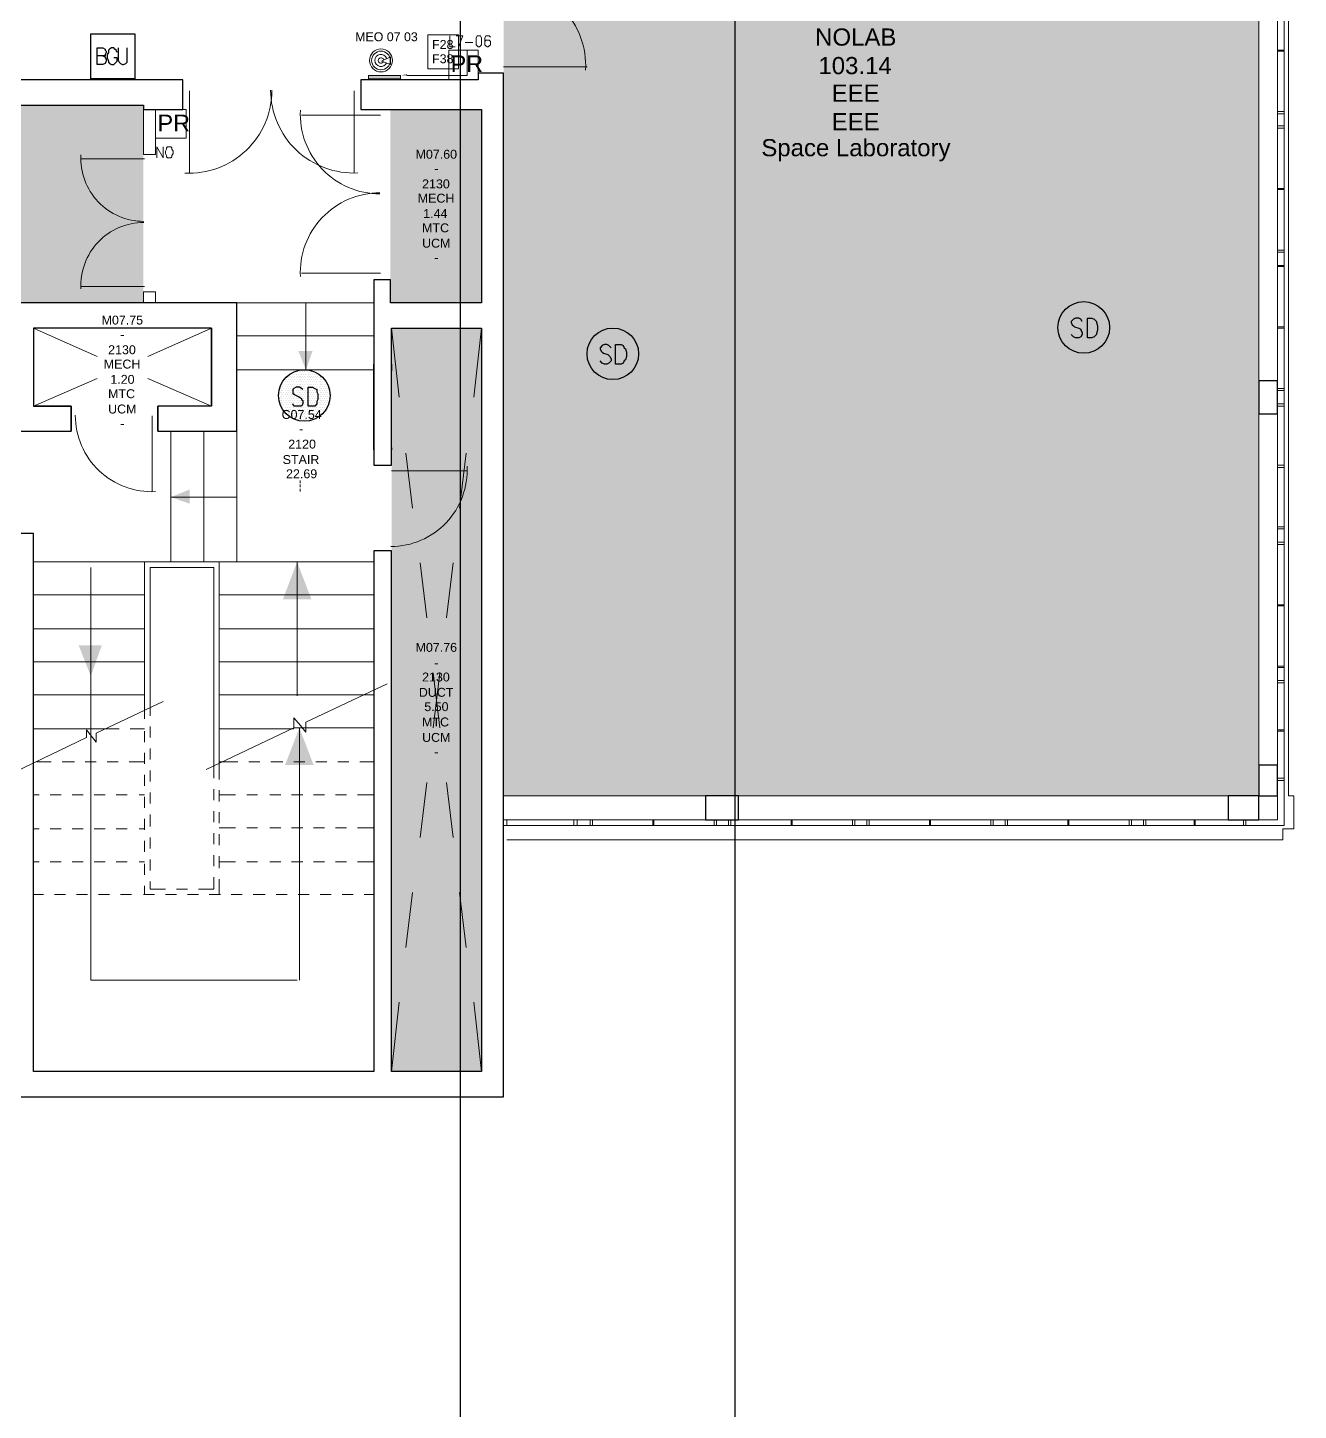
# Model space of a CAD drawing. Header units: millimetres. Extents: x -59 to 47, y 152 to 919.
# Drawn here: x 3.49 to 15.11, y 557.58 to 570.22 of the extents above; entities that cross this region are included whole.
import ezdxf

# ---------------------------------------------------------------- set-up
doc = ezdxf.new("R2010")
doc.units = ezdxf.units.MM
for name, color, linetype, true_color in [('PDF_014407$_ps_FIRE$DETECT', 80, 'Continuous', 0x3fff00), ('PDF_014407$_ps_FIRE_ALARM', 7, 'Continuous', 0x37dd00), ('PDF_014407$HL-TMP', 7, 'Continuous', 0x800000)]:
    doc.layers.add(name, color=color, linetype=linetype, true_color=true_color)
for name, color, linetype in [('PDF_014407$_ps_HATCH', 7, 'Continuous'), ('PDF_014407$_ps_TEXTBOLD', 2, 'Continuous'), ('PDF_014407$_ps_TEXTBOLD$FIRE', 2, 'Continuous'), ('PDF_014407$BL', 7, 'Continuous'), ('PDF_014407$DR', 7, 'Continuous'), ('PDF_014407$FI', 7, 'Continuous'), ('PDF_014407$FI-DSG', 7, 'Continuous'), ('PDF_014407$PL-STAIR', 7, 'Continuous'), ('PDF_014407$WA', 7, 'Continuous'), ('PDF_014407$WA-COL', 7, 'Continuous'), ('PDF_014407$WA-EXT', 7, 'Continuous'), ('PDF_014407$WN', 7, 'Continuous'), ('PDF_Text', 7, 'Continuous')]:
    doc.layers.add(name, color=color, linetype=linetype)
doc.styles.add('PDF ArialMT', font='arial.ttf')

msp = doc.modelspace()

# ---------------------------------------------------------------- linework, layer by layer
for p, q in [((7.447, 490.713), (7.447, 822.726)), ((9.959, 470.773), (9.959, 662.318))]:
    msp.add_line(p, q)
at = {"layer": 'PDF_014407$_ps_FIRE$DETECT', "lineweight": 25}
msp.add_lwpolyline([(4.468, 569.756), (4.066, 569.756), (4.066, 570.167), (4.468, 570.167)], close=True, dxfattribs=at)
for centre in [(13.146, 567.482), (8.84, 567.241), (6.019, 566.86)]:
    msp.add_circle(centre, 0.236, dxfattribs=at)
at = {"layer": 'PDF_014407$_ps_FIRE_ALARM', "lineweight": 0}
for points in [[(7.61, 569.746), (7.61, 570.017), (7.339, 570.017), (7.339, 569.746)], [(4.94, 569.214), (4.94, 569.475), (4.659, 569.475), (4.659, 569.214)]]:
    msp.add_lwpolyline(points, close=True, dxfattribs=at)
at = {"layer": 'PDF_014407$_ps_HATCH', "lineweight": 9}
for points in [[(5.893, 567.035), (5.893, 567.035)], [(5.913, 567.035), (5.913, 567.035)], [(5.923, 567.055), (5.923, 567.055)], [(5.933, 567.035), (5.933, 567.035)], [(5.943, 567.055), (5.943, 567.055)], [(5.953, 567.075), (5.953, 567.075)], [(5.953, 567.035), (5.953, 567.035)], [(5.964, 567.055), (5.964, 567.055)], [(5.974, 567.075), (5.974, 567.075)], [(5.974, 567.035), (5.974, 567.035)], [(5.984, 567.075), (5.984, 567.075)], [(5.984, 567.055), (5.984, 567.055)], [(5.984, 567.035), (5.984, 567.035)], [(5.994, 567.055), (5.994, 567.055)], [(6.004, 567.075), (6.004, 567.075)], [(6.004, 567.035), (6.004, 567.035)], [(6.014, 567.055), (6.014, 567.055)], [(6.024, 567.075), (6.024, 567.075)], [(6.024, 567.035), (6.024, 567.035)], [(6.034, 567.055), (6.034, 567.055)], [(6.044, 567.075), (6.044, 567.075)], [(6.044, 567.035), (6.044, 567.035)], [(6.054, 567.055), (6.054, 567.055)], [(6.064, 567.075), (6.064, 567.075)], [(6.064, 567.035), (6.064, 567.035)], [(6.074, 567.055), (6.074, 567.055)], [(6.084, 567.075), (6.084, 567.075)], [(6.084, 567.035), (6.084, 567.035)], [(6.094, 567.055), (6.094, 567.055)], [(6.104, 567.075), (6.104, 567.075)], [(6.104, 567.035), (6.104, 567.035)], [(6.114, 567.055), (6.114, 567.055)], [(6.124, 567.035), (6.124, 567.035)], [(6.134, 567.055), (6.134, 567.055)], [(6.144, 567.035), (6.144, 567.035)], [(6.164, 567.035), (6.164, 567.035)], [(5.803, 566.925), (5.803, 566.925)], [(5.813, 566.965), (5.813, 566.965)], [(5.813, 566.945), (5.813, 566.945)], [(5.813, 566.925), (5.813, 566.925)], [(5.823, 566.985), (5.823, 566.985)], [(5.823, 566.945), (5.823, 566.945)], [(5.833, 566.965), (5.833, 566.965)], [(5.833, 566.925), (5.833, 566.925)], [(5.843, 566.985), (5.843, 566.985)], [(5.843, 566.945), (5.843, 566.945)], [(5.853, 567.005), (5.853, 567.005)], [(5.853, 566.965), (5.853, 566.965)], [(5.853, 566.925), (5.853, 566.925)], [(5.863, 567.025), (5.863, 567.025)], [(5.863, 566.985), (5.863, 566.985)], [(5.863, 566.945), (5.863, 566.945)], [(5.873, 567.005), (5.873, 567.005)], [(5.873, 566.965), (5.873, 566.965)], [(5.873, 566.925), (5.873, 566.925)], [(5.883, 567.025), (5.883, 567.025)], [(5.883, 566.985), (5.883, 566.985)], [(5.883, 566.945), (5.883, 566.945)], [(5.893, 567.005), (5.893, 567.005)], [(5.893, 566.965), (5.893, 566.965)], [(5.893, 566.925), (5.893, 566.925)], [(5.903, 567.025), (5.903, 567.025)], [(5.903, 566.985), (5.903, 566.985)], [(5.903, 566.945), (5.903, 566.945)], [(5.913, 567.005), (5.913, 567.005)], [(5.913, 566.965), (5.913, 566.965)], [(5.913, 566.925), (5.913, 566.925)], [(5.923, 567.025), (5.923, 567.025)], [(5.923, 566.985), (5.923, 566.985)], [(5.923, 566.945), (5.923, 566.945)], [(5.933, 567.005), (5.933, 567.005)], [(5.933, 566.965), (5.933, 566.965)], [(5.933, 566.925), (5.933, 566.925)], [(5.943, 567.025), (5.943, 567.025)], [(5.943, 566.985), (5.943, 566.985)], [(5.943, 566.945), (5.943, 566.945)], [(5.953, 567.005), (5.953, 567.005)], [(5.953, 566.965), (5.953, 566.965)], [(5.953, 566.925), (5.953, 566.925)], [(5.964, 567.025), (5.964, 567.025)], [(5.964, 566.985), (5.964, 566.985)], [(5.964, 566.945), (5.964, 566.945)], [(5.974, 567.005), (5.974, 567.005)], [(5.974, 566.965), (5.974, 566.965)], [(5.974, 566.925), (5.974, 566.925)], [(5.984, 567.025), (5.984, 567.025)], [(5.984, 567.005), (5.984, 567.005)], [(5.984, 566.985), (5.984, 566.985)], [(5.984, 566.965), (5.984, 566.965)], [(5.984, 566.945), (5.984, 566.945)], [(5.984, 566.925), (5.984, 566.925)], [(5.994, 567.025), (5.994, 567.025)], [(5.994, 566.985), (5.994, 566.985)], [(5.994, 566.945), (5.994, 566.945)], [(6.004, 567.005), (6.004, 567.005)], [(6.004, 566.965), (6.004, 566.965)], [(6.004, 566.925), (6.004, 566.925)], [(6.014, 567.025), (6.014, 567.025)], [(6.014, 566.985), (6.014, 566.985)], [(6.014, 566.945), (6.014, 566.945)], [(6.024, 567.005), (6.024, 567.005)], [(6.024, 566.965), (6.024, 566.965)], [(6.024, 566.925), (6.024, 566.925)], [(6.034, 567.025), (6.034, 567.025)], [(6.034, 566.985), (6.034, 566.985)], [(6.034, 566.945), (6.034, 566.945)], [(6.044, 567.005), (6.044, 567.005)], [(6.044, 566.965), (6.044, 566.965)], [(6.044, 566.925), (6.044, 566.925)], [(6.054, 567.025), (6.054, 567.025)], [(6.054, 566.985), (6.054, 566.985)], [(6.054, 566.945), (6.054, 566.945)], [(6.064, 567.005), (6.064, 567.005)], [(6.064, 566.965), (6.064, 566.965)], [(6.064, 566.925), (6.064, 566.925)], [(6.074, 567.025), (6.074, 567.025)], [(6.074, 566.985), (6.074, 566.985)], [(6.074, 566.945), (6.074, 566.945)], [(6.084, 567.005), (6.084, 567.005)], [(6.084, 566.965), (6.084, 566.965)], [(6.084, 566.925), (6.084, 566.925)], [(6.094, 567.025), (6.094, 567.025)], [(6.094, 566.985), (6.094, 566.985)], [(6.094, 566.945), (6.094, 566.945)], [(6.104, 567.005), (6.104, 567.005)], [(6.104, 566.965), (6.104, 566.965)], [(6.104, 566.925), (6.104, 566.925)], [(6.114, 567.025), (6.114, 567.025)], [(6.114, 566.985), (6.114, 566.985)], [(6.114, 566.945), (6.114, 566.945)], [(6.124, 567.005), (6.124, 567.005)], [(6.124, 566.965), (6.124, 566.965)], [(6.124, 566.925), (6.124, 566.925)], [(6.134, 567.025), (6.134, 567.025)], [(6.134, 566.985), (6.134, 566.985)], [(6.134, 566.945), (6.134, 566.945)], [(6.144, 567.005), (6.144, 567.005)], [(6.144, 566.965), (6.144, 566.965)], [(6.144, 566.925), (6.144, 566.925)], [(6.154, 567.025), (6.154, 567.025)], [(6.154, 566.985), (6.154, 566.985)], [(6.154, 566.945), (6.154, 566.945)], [(6.164, 567.025), (6.164, 567.025)], [(6.164, 567.005), (6.164, 567.005)], [(6.164, 566.985), (6.164, 566.985)], [(6.164, 566.965), (6.164, 566.965)], [(6.164, 566.945), (6.164, 566.945)], [(6.164, 566.925), (6.164, 566.925)], [(6.174, 567.005), (6.174, 567.005)], [(6.174, 566.965), (6.174, 566.965)], [(6.174, 566.925), (6.174, 566.925)], [(6.184, 567.025), (6.184, 567.025)], [(6.184, 566.985), (6.184, 566.985)], [(6.184, 566.945), (6.184, 566.945)], [(6.194, 567.005), (6.194, 567.005)], [(6.194, 566.965), (6.194, 566.965)], [(6.194, 566.925), (6.194, 566.925)], [(6.204, 566.985), (6.204, 566.985)], [(6.204, 566.945), (6.204, 566.945)], [(6.214, 566.965), (6.214, 566.965)], [(6.214, 566.925), (6.214, 566.925)], [(6.225, 566.985), (6.225, 566.985)], [(6.225, 566.945), (6.225, 566.945)], [(6.235, 566.965), (6.235, 566.965)], [(6.235, 566.925), (6.235, 566.925)], [(6.245, 566.945), (6.245, 566.945)], [(6.255, 566.925), (6.255, 566.925)], [(5.793, 566.865), (5.793, 566.865)], [(5.793, 566.834), (5.793, 566.834)], [(5.803, 566.885), (5.803, 566.885)], [(5.803, 566.855), (5.803, 566.855)], [(5.803, 566.814), (5.803, 566.814)], [(5.813, 566.905), (5.813, 566.905)], [(5.813, 566.885), (5.813, 566.885)], [(5.813, 566.865), (5.813, 566.865)], [(5.813, 566.855), (5.813, 566.855)], [(5.813, 566.834), (5.813, 566.834)], [(5.813, 566.814), (5.813, 566.814)], [(5.813, 566.794), (5.813, 566.794)], [(5.823, 566.905), (5.823, 566.905)], [(5.823, 566.865), (5.823, 566.865)], [(5.823, 566.834), (5.823, 566.834)], [(5.823, 566.794), (5.823, 566.794)], [(5.833, 566.885), (5.833, 566.885)], [(5.833, 566.855), (5.833, 566.855)], [(5.833, 566.814), (5.833, 566.814)], [(5.843, 566.905), (5.843, 566.905)], [(5.843, 566.865), (5.843, 566.865)], [(5.843, 566.834), (5.843, 566.834)], [(5.843, 566.794), (5.843, 566.794)], [(5.853, 566.885), (5.853, 566.885)], [(5.853, 566.855), (5.853, 566.855)], [(5.853, 566.814), (5.853, 566.814)], [(5.863, 566.905), (5.863, 566.905)], [(5.863, 566.865), (5.863, 566.865)], [(5.863, 566.834), (5.863, 566.834)], [(5.863, 566.794), (5.863, 566.794)], [(5.873, 566.885), (5.873, 566.885)], [(5.873, 566.855), (5.873, 566.855)], [(5.873, 566.814), (5.873, 566.814)], [(5.883, 566.905), (5.883, 566.905)], [(5.883, 566.865), (5.883, 566.865)], [(5.883, 566.834), (5.883, 566.834)], [(5.883, 566.794), (5.883, 566.794)], [(5.893, 566.885), (5.893, 566.885)], [(5.893, 566.855), (5.893, 566.855)], [(5.893, 566.814), (5.893, 566.814)], [(5.903, 566.905), (5.903, 566.905)], [(5.903, 566.865), (5.903, 566.865)], [(5.903, 566.834), (5.903, 566.834)], [(5.903, 566.794), (5.903, 566.794)], [(5.913, 566.885), (5.913, 566.885)], [(5.913, 566.855), (5.913, 566.855)], [(5.913, 566.814), (5.913, 566.814)], [(5.923, 566.905), (5.923, 566.905)], [(5.923, 566.865), (5.923, 566.865)], [(5.923, 566.834), (5.923, 566.834)], [(5.923, 566.794), (5.923, 566.794)], [(5.933, 566.885), (5.933, 566.885)], [(5.933, 566.855), (5.933, 566.855)], [(5.933, 566.814), (5.933, 566.814)], [(5.943, 566.905), (5.943, 566.905)], [(5.943, 566.865), (5.943, 566.865)], [(5.943, 566.834), (5.943, 566.834)], [(5.943, 566.794), (5.943, 566.794)], [(5.953, 566.885), (5.953, 566.885)], [(5.953, 566.855), (5.953, 566.855)], [(5.953, 566.814), (5.953, 566.814)], [(5.964, 566.905), (5.964, 566.905)], [(5.964, 566.865), (5.964, 566.865)], [(5.964, 566.834), (5.964, 566.834)], [(5.964, 566.794), (5.964, 566.794)], [(5.974, 566.885), (5.974, 566.885)], [(5.974, 566.855), (5.974, 566.855)], [(5.974, 566.814), (5.974, 566.814)], [(5.984, 566.905), (5.984, 566.905)], [(5.984, 566.885), (5.984, 566.885)], [(5.984, 566.865), (5.984, 566.865)], [(5.984, 566.855), (5.984, 566.855)], [(5.984, 566.834), (5.984, 566.834)], [(5.984, 566.814), (5.984, 566.814)], [(5.984, 566.794), (5.984, 566.794)], [(5.994, 566.905), (5.994, 566.905)], [(5.994, 566.865), (5.994, 566.865)], [(5.994, 566.834), (5.994, 566.834)], [(5.994, 566.794), (5.994, 566.794)], [(6.004, 566.885), (6.004, 566.885)], [(6.004, 566.855), (6.004, 566.855)], [(6.004, 566.814), (6.004, 566.814)], [(6.014, 566.905), (6.014, 566.905)], [(6.014, 566.865), (6.014, 566.865)], [(6.014, 566.834), (6.014, 566.834)], [(6.014, 566.794), (6.014, 566.794)], [(6.024, 566.885), (6.024, 566.885)], [(6.024, 566.855), (6.024, 566.855)], [(6.024, 566.814), (6.024, 566.814)], [(6.034, 566.905), (6.034, 566.905)], [(6.034, 566.865), (6.034, 566.865)], [(6.034, 566.834), (6.034, 566.834)], [(6.034, 566.794), (6.034, 566.794)], [(6.044, 566.885), (6.044, 566.885)], [(6.044, 566.855), (6.044, 566.855)], [(6.044, 566.814), (6.044, 566.814)], [(6.054, 566.905), (6.054, 566.905)], [(6.054, 566.865), (6.054, 566.865)], [(6.054, 566.834), (6.054, 566.834)], [(6.054, 566.794), (6.054, 566.794)], [(6.064, 566.885), (6.064, 566.885)], [(6.064, 566.855), (6.064, 566.855)], [(6.064, 566.814), (6.064, 566.814)], [(6.074, 566.905), (6.074, 566.905)], [(6.074, 566.865), (6.074, 566.865)], [(6.074, 566.834), (6.074, 566.834)], [(6.074, 566.794), (6.074, 566.794)], [(6.084, 566.885), (6.084, 566.885)], [(6.084, 566.855), (6.084, 566.855)], [(6.084, 566.814), (6.084, 566.814)], [(6.094, 566.905), (6.094, 566.905)], [(6.094, 566.865), (6.094, 566.865)], [(6.094, 566.834), (6.094, 566.834)], [(6.094, 566.794), (6.094, 566.794)], [(6.104, 566.885), (6.104, 566.885)], [(6.104, 566.855), (6.104, 566.855)], [(6.104, 566.814), (6.104, 566.814)], [(6.114, 566.905), (6.114, 566.905)], [(6.114, 566.865), (6.114, 566.865)], [(6.114, 566.834), (6.114, 566.834)], [(6.114, 566.794), (6.114, 566.794)], [(6.124, 566.885), (6.124, 566.885)], [(6.124, 566.855), (6.124, 566.855)], [(6.124, 566.814), (6.124, 566.814)], [(6.134, 566.905), (6.134, 566.905)], [(6.134, 566.865), (6.134, 566.865)], [(6.134, 566.834), (6.134, 566.834)], [(6.134, 566.794), (6.134, 566.794)], [(6.144, 566.885), (6.144, 566.885)], [(6.144, 566.855), (6.144, 566.855)], [(6.144, 566.814), (6.144, 566.814)], [(6.154, 566.905), (6.154, 566.905)], [(6.154, 566.865), (6.154, 566.865)], [(6.154, 566.834), (6.154, 566.834)], [(6.154, 566.794), (6.154, 566.794)], [(6.164, 566.905), (6.164, 566.905)], [(6.164, 566.885), (6.164, 566.885)], [(6.164, 566.865), (6.164, 566.865)], [(6.164, 566.855), (6.164, 566.855)], [(6.164, 566.834), (6.164, 566.834)], [(6.164, 566.814), (6.164, 566.814)], [(6.164, 566.794), (6.164, 566.794)], [(6.174, 566.885), (6.174, 566.885)], [(6.174, 566.855), (6.174, 566.855)], [(6.174, 566.814), (6.174, 566.814)], [(6.184, 566.905), (6.184, 566.905)], [(6.184, 566.865), (6.184, 566.865)], [(6.184, 566.834), (6.184, 566.834)], [(6.184, 566.794), (6.184, 566.794)], [(6.194, 566.885), (6.194, 566.885)], [(6.194, 566.855), (6.194, 566.855)], [(6.194, 566.814), (6.194, 566.814)], [(6.204, 566.905), (6.204, 566.905)], [(6.204, 566.865), (6.204, 566.865)], [(6.204, 566.834), (6.204, 566.834)], [(6.204, 566.794), (6.204, 566.794)], [(6.214, 566.885), (6.214, 566.885)], [(6.214, 566.855), (6.214, 566.855)], [(6.214, 566.814), (6.214, 566.814)], [(6.225, 566.905), (6.225, 566.905)], [(6.225, 566.865), (6.225, 566.865)], [(6.225, 566.834), (6.225, 566.834)], [(6.225, 566.794), (6.225, 566.794)], [(6.235, 566.885), (6.235, 566.885)], [(6.235, 566.855), (6.235, 566.855)], [(6.235, 566.814), (6.235, 566.814)], [(6.245, 566.905), (6.245, 566.905)], [(6.245, 566.865), (6.245, 566.865)], [(6.245, 566.834), (6.245, 566.834)], [(6.245, 566.794), (6.245, 566.794)], [(6.255, 566.885), (6.255, 566.885)], [(6.255, 566.855), (6.255, 566.855)], [(6.255, 566.814), (6.255, 566.814)], [(6.265, 566.865), (6.265, 566.865)], [(6.265, 566.834), (6.265, 566.834)], [(5.803, 566.774), (5.803, 566.774)], [(5.813, 566.774), (5.813, 566.774)], [(5.813, 566.754), (5.813, 566.754)], [(5.813, 566.734), (5.813, 566.734)], [(5.823, 566.754), (5.823, 566.754)], [(5.823, 566.714), (5.823, 566.714)], [(5.833, 566.774), (5.833, 566.774)], [(5.833, 566.734), (5.833, 566.734)], [(5.843, 566.754), (5.843, 566.754)], [(5.843, 566.714), (5.843, 566.714)], [(5.853, 566.774), (5.853, 566.774)], [(5.853, 566.734), (5.853, 566.734)], [(5.853, 566.694), (5.853, 566.694)], [(5.863, 566.754), (5.863, 566.754)], [(5.863, 566.714), (5.863, 566.714)], [(5.863, 566.684), (5.863, 566.684)], [(5.873, 566.774), (5.873, 566.774)], [(5.873, 566.734), (5.873, 566.734)], [(5.873, 566.694), (5.873, 566.694)], [(5.883, 566.754), (5.883, 566.754)], [(5.883, 566.714), (5.883, 566.714)], [(5.883, 566.684), (5.883, 566.684)], [(5.893, 566.774), (5.893, 566.774)], [(5.893, 566.734), (5.893, 566.734)], [(5.893, 566.694), (5.893, 566.694)], [(5.893, 566.664), (5.893, 566.664)], [(5.903, 566.754), (5.903, 566.754)], [(5.903, 566.714), (5.903, 566.714)], [(5.903, 566.684), (5.903, 566.684)], [(5.913, 566.774), (5.913, 566.774)], [(5.913, 566.734), (5.913, 566.734)], [(5.913, 566.694), (5.913, 566.694)], [(5.913, 566.664), (5.913, 566.664)], [(5.923, 566.754), (5.923, 566.754)], [(5.923, 566.714), (5.923, 566.714)], [(5.923, 566.684), (5.923, 566.684)], [(5.933, 566.774), (5.933, 566.774)], [(5.933, 566.734), (5.933, 566.734)], [(5.933, 566.694), (5.933, 566.694)], [(5.933, 566.664), (5.933, 566.664)], [(5.943, 566.754), (5.943, 566.754)], [(5.943, 566.714), (5.943, 566.714)], [(5.943, 566.684), (5.943, 566.684)], [(5.953, 566.774), (5.953, 566.774)], [(5.953, 566.734), (5.953, 566.734)], [(5.953, 566.694), (5.953, 566.694)], [(5.953, 566.664), (5.953, 566.664)], [(5.964, 566.754), (5.964, 566.754)], [(5.964, 566.714), (5.964, 566.714)], [(5.964, 566.684), (5.964, 566.684)], [(5.974, 566.774), (5.974, 566.774)], [(5.974, 566.734), (5.974, 566.734)], [(5.974, 566.694), (5.974, 566.694)], [(5.974, 566.664), (5.974, 566.664)], [(5.984, 566.774), (5.984, 566.774)], [(5.984, 566.754), (5.984, 566.754)], [(5.984, 566.734), (5.984, 566.734)], [(5.984, 566.714), (5.984, 566.714)], [(5.984, 566.694), (5.984, 566.694)], [(5.984, 566.684), (5.984, 566.684)], [(5.984, 566.664), (5.984, 566.664)], [(5.994, 566.754), (5.994, 566.754)], [(5.994, 566.714), (5.994, 566.714)], [(5.994, 566.684), (5.994, 566.684)], [(6.004, 566.774), (6.004, 566.774)], [(6.004, 566.734), (6.004, 566.734)], [(6.004, 566.694), (6.004, 566.694)], [(6.004, 566.664), (6.004, 566.664)], [(6.014, 566.754), (6.014, 566.754)], [(6.014, 566.714), (6.014, 566.714)], [(6.014, 566.684), (6.014, 566.684)], [(6.024, 566.774), (6.024, 566.774)], [(6.024, 566.734), (6.024, 566.734)], [(6.024, 566.694), (6.024, 566.694)], [(6.024, 566.664), (6.024, 566.664)], [(6.034, 566.754), (6.034, 566.754)], [(6.034, 566.714), (6.034, 566.714)], [(6.034, 566.684), (6.034, 566.684)], [(6.044, 566.774), (6.044, 566.774)], [(6.044, 566.734), (6.044, 566.734)], [(6.044, 566.694), (6.044, 566.694)], [(6.044, 566.664), (6.044, 566.664)], [(6.054, 566.754), (6.054, 566.754)], [(6.054, 566.714), (6.054, 566.714)], [(6.054, 566.684), (6.054, 566.684)], [(6.064, 566.774), (6.064, 566.774)], [(6.064, 566.734), (6.064, 566.734)], [(6.064, 566.694), (6.064, 566.694)], [(6.064, 566.664), (6.064, 566.664)], [(6.074, 566.754), (6.074, 566.754)], [(6.074, 566.714), (6.074, 566.714)], [(6.074, 566.684), (6.074, 566.684)], [(6.084, 566.774), (6.084, 566.774)], [(6.084, 566.734), (6.084, 566.734)], [(6.084, 566.694), (6.084, 566.694)], [(6.084, 566.664), (6.084, 566.664)], [(6.094, 566.754), (6.094, 566.754)], [(6.094, 566.714), (6.094, 566.714)], [(6.094, 566.684), (6.094, 566.684)], [(6.104, 566.774), (6.104, 566.774)], [(6.104, 566.734), (6.104, 566.734)], [(6.104, 566.694), (6.104, 566.694)], [(6.104, 566.664), (6.104, 566.664)], [(6.114, 566.754), (6.114, 566.754)], [(6.114, 566.714), (6.114, 566.714)], [(6.114, 566.684), (6.114, 566.684)], [(6.124, 566.774), (6.124, 566.774)], [(6.124, 566.734), (6.124, 566.734)], [(6.124, 566.694), (6.124, 566.694)], [(6.124, 566.664), (6.124, 566.664)], [(6.134, 566.754), (6.134, 566.754)], [(6.134, 566.714), (6.134, 566.714)], [(6.134, 566.684), (6.134, 566.684)], [(6.144, 566.774), (6.144, 566.774)], [(6.144, 566.734), (6.144, 566.734)], [(6.144, 566.694), (6.144, 566.694)], [(6.144, 566.664), (6.144, 566.664)], [(6.154, 566.754), (6.154, 566.754)], [(6.154, 566.714), (6.154, 566.714)], [(6.154, 566.684), (6.154, 566.684)], [(6.164, 566.774), (6.164, 566.774)], [(6.164, 566.754), (6.164, 566.754)], [(6.164, 566.734), (6.164, 566.734)], [(6.164, 566.714), (6.164, 566.714)], [(6.164, 566.694), (6.164, 566.694)], [(6.164, 566.684), (6.164, 566.684)], [(6.164, 566.664), (6.164, 566.664)], [(6.174, 566.774), (6.174, 566.774)], [(6.174, 566.734), (6.174, 566.734)], [(6.174, 566.694), (6.174, 566.694)], [(6.184, 566.754), (6.184, 566.754)], [(6.184, 566.714), (6.184, 566.714)], [(6.184, 566.684), (6.184, 566.684)], [(6.194, 566.774), (6.194, 566.774)], [(6.194, 566.734), (6.194, 566.734)], [(6.194, 566.694), (6.194, 566.694)], [(6.204, 566.754), (6.204, 566.754)], [(6.204, 566.714), (6.204, 566.714)], [(6.214, 566.774), (6.214, 566.774)], [(6.214, 566.734), (6.214, 566.734)], [(6.225, 566.754), (6.225, 566.754)], [(6.225, 566.714), (6.225, 566.714)], [(6.235, 566.774), (6.235, 566.774)], [(6.235, 566.734), (6.235, 566.734)], [(6.245, 566.754), (6.245, 566.754)], [(6.255, 566.774), (6.255, 566.774)], [(5.923, 566.644), (5.923, 566.644)], [(5.943, 566.644), (5.943, 566.644)], [(5.953, 566.624), (5.953, 566.624)], [(5.964, 566.644), (5.964, 566.644)], [(5.974, 566.624), (5.974, 566.624)], [(5.984, 566.644), (5.984, 566.644)], [(5.984, 566.624), (5.984, 566.624)], [(5.994, 566.644), (5.994, 566.644)], [(6.004, 566.624), (6.004, 566.624)], [(6.014, 566.644), (6.014, 566.644)], [(6.024, 566.624), (6.024, 566.624)], [(6.034, 566.644), (6.034, 566.644)], [(6.044, 566.624), (6.044, 566.624)], [(6.054, 566.644), (6.054, 566.644)], [(6.064, 566.624), (6.064, 566.624)], [(6.074, 566.644), (6.074, 566.644)], [(6.084, 566.624), (6.084, 566.624)], [(6.094, 566.644), (6.094, 566.644)], [(6.104, 566.624), (6.104, 566.624)], [(6.114, 566.644), (6.114, 566.644)], [(6.134, 566.644), (6.134, 566.644)]]:
    msp.add_lwpolyline(points, dxfattribs=at)
at = {"layer": 'PDF_014407$_ps_TEXTBOLD', "lineweight": 25}
for points in [[(4.177, 569.966), (4.197, 569.956), (4.197, 569.946), (4.207, 569.936), (4.207, 569.916), (4.197, 569.896), (4.177, 569.886), (4.126, 569.886), (4.126, 570.037), (4.177, 570.037), (4.197, 570.027), (4.197, 570.017), (4.207, 570.007), (4.207, 569.997), (4.197, 569.977), (4.197, 569.966), (4.177, 569.966), (4.126, 569.966)], [(4.307, 569.997), (4.297, 570.017), (4.287, 570.027), (4.277, 570.037), (4.257, 570.037), (4.237, 570.027), (4.227, 570.017), (4.227, 569.997), (4.217, 569.977), (4.217, 569.946), (4.227, 569.916), (4.227, 569.906), (4.237, 569.896), (4.257, 569.886), (4.277, 569.886), (4.287, 569.896), (4.297, 569.906), (4.307, 569.916), (4.307, 569.946), (4.277, 569.946)], [(4.317, 570.037), (4.317, 569.926), (4.327, 569.906), (4.337, 569.896), (4.357, 569.886), (4.367, 569.886), (4.387, 569.896), (4.398, 569.906), (4.398, 569.926), (4.398, 570.037)], [(13.131, 567.537), (13.121, 567.557), (13.101, 567.567), (13.071, 567.567), (13.051, 567.557), (13.031, 567.537), (13.031, 567.527), (13.041, 567.507), (13.051, 567.497), (13.061, 567.487), (13.101, 567.477), (13.121, 567.467), (13.121, 567.457), (13.131, 567.437), (13.131, 567.417), (13.121, 567.397), (13.101, 567.387), (13.071, 567.387), (13.051, 567.397), (13.031, 567.417)], [(8.824, 567.296), (8.804, 567.316), (8.784, 567.326), (8.764, 567.326), (8.744, 567.316), (8.724, 567.296), (8.724, 567.286), (8.734, 567.266), (8.744, 567.256), (8.754, 567.246), (8.794, 567.236), (8.804, 567.226), (8.814, 567.216), (8.824, 567.196), (8.824, 567.176), (8.804, 567.156), (8.784, 567.146), (8.764, 567.146), (8.744, 567.156), (8.724, 567.176)], [(6.004, 566.915), (5.994, 566.925), (5.974, 566.935), (5.943, 566.935), (5.923, 566.925), (5.913, 566.915), (5.913, 566.895), (5.913, 566.875), (5.923, 566.875), (5.933, 566.865), (5.974, 566.844), (5.994, 566.834), (5.994, 566.824), (6.004, 566.814), (6.004, 566.784), (5.994, 566.764), (5.974, 566.764), (5.943, 566.764), (5.923, 566.764), (5.913, 566.784)]]:
    msp.add_lwpolyline(points, dxfattribs=at)
for points in [[(13.181, 567.387), (13.181, 567.567), (13.221, 567.567), (13.241, 567.557), (13.262, 567.537), (13.262, 567.527), (13.272, 567.497), (13.272, 567.457), (13.262, 567.427), (13.262, 567.417), (13.241, 567.397), (13.221, 567.387)], [(8.865, 567.146), (8.865, 567.326), (8.915, 567.326), (8.935, 567.316), (8.945, 567.296), (8.955, 567.286), (8.965, 567.256), (8.965, 567.216), (8.955, 567.186), (8.945, 567.176), (8.935, 567.156), (8.915, 567.146)], [(6.054, 566.764), (6.054, 566.935), (6.094, 566.935), (6.114, 566.925), (6.134, 566.915), (6.134, 566.895), (6.144, 566.875), (6.144, 566.824), (6.134, 566.804), (6.134, 566.784), (6.114, 566.764), (6.094, 566.764)]]:
    msp.add_lwpolyline(points, close=True, dxfattribs=at)
at = {"layer": 'PDF_014407$_ps_TEXTBOLD$FIRE', "lineweight": 20}
for points in [[(7.349, 570.147), (7.349, 570.047), (7.399, 570.047)], [(7.429, 570.047), (7.469, 570.147), (7.409, 570.147)], [(7.489, 570.087), (7.56, 570.087)], [(7.72, 570.137), (7.71, 570.147), (7.7, 570.147), (7.69, 570.147), (7.68, 570.147), (7.67, 570.127), (7.67, 570.107), (7.67, 570.077), (7.67, 570.067), (7.68, 570.057), (7.69, 570.047), (7.7, 570.047), (7.71, 570.057), (7.72, 570.067), (7.72, 570.077), (7.72, 570.097), (7.71, 570.107), (7.7, 570.107), (7.69, 570.107), (7.68, 570.107), (7.67, 570.097), (7.67, 570.077)], [(4.669, 569.033), (4.669, 569.133), (4.729, 569.033), (4.729, 569.133)]]:
    msp.add_lwpolyline(points, dxfattribs=at)
for points in [[(7.61, 570.147), (7.6, 570.147), (7.59, 570.127), (7.59, 570.107), (7.59, 570.087), (7.59, 570.067), (7.6, 570.057), (7.61, 570.047), (7.62, 570.047), (7.63, 570.057), (7.64, 570.067), (7.64, 570.087), (7.64, 570.107), (7.64, 570.127), (7.63, 570.147), (7.62, 570.147)], [(4.779, 569.133), (4.769, 569.133), (4.759, 569.123), (4.759, 569.113), (4.749, 569.093), (4.749, 569.073), (4.759, 569.053), (4.759, 569.043), (4.769, 569.033), (4.779, 569.033), (4.789, 569.033), (4.799, 569.033), (4.809, 569.043), (4.809, 569.053), (4.819, 569.073), (4.819, 569.093), (4.809, 569.113), (4.809, 569.123), (4.799, 569.133), (4.789, 569.133)]]:
    msp.add_lwpolyline(points, close=True, dxfattribs=at)
at = {"layer": 'PDF_014407$BL', "lineweight": 9}
for points in [[(7.871, 562.799), (14.968, 562.799), (14.968, 562.899), (15.068, 562.899), (15.068, 563.201), (15.018, 563.201), (15.018, 578.088), (15.109, 578.088), (15.109, 578.489), (-40.565, 578.489)], [(7.369, 578.088), (14.747, 578.088), (14.747, 563.201)], [(3.544, 567.477), (4.126, 567.216)], [(5.17, 567.477), (4.588, 567.216)], [(6.817, 567.477), (6.887, 566.844)], [(7.57, 566.844), (7.64, 567.477)], [(4.126, 567.015), (3.544, 566.764)], [(4.588, 567.015), (5.17, 566.764)], [(6.947, 566.333), (7.008, 565.831)], [(7.439, 565.831), (7.499, 566.333)], [(7.078, 565.329), (7.138, 564.827)], [(7.319, 564.827), (7.379, 565.329)], [(7.198, 564.325), (7.258, 563.823)], [(7.198, 563.823), (7.258, 564.325)], [(7.078, 562.819), (7.138, 563.321)], [(7.319, 563.321), (7.379, 562.819)], [(14.757, 563.201), (7.841, 563.201)], [(6.947, 561.815), (7.008, 562.317)], [(7.439, 562.317), (7.499, 561.815)], [(6.817, 560.681), (6.887, 561.313)], [(7.57, 561.313), (7.64, 560.681)]]:
    msp.add_lwpolyline(points, dxfattribs=at)
at = {"layer": 'PDF_014407$DR', "lineweight": 0}
msp.add_lwpolyline([(8.591, 569.834, 0.429403), (7.834, 570.631, 0.429403), (8.591, 571.428)], format="xyb", dxfattribs=at)
for points in [[(7.841, 569.866), (8.604, 569.866), (7.841, 569.866)], [(4.97, 569.645), (4.97, 568.892), (4.97, 569.645)], [(6.475, 569.645), (6.475, 568.892), (6.475, 569.645)], [(6.716, 569.424), (5.994, 569.424), (6.716, 569.424)], [(4.558, 569.023), (3.976, 569.023), (4.558, 569.023)], [(6.716, 567.979), (5.994, 567.979), (6.716, 567.979)], [(4.558, 567.858), (3.976, 567.858), (4.558, 567.858)], [(4.628, 566.674), (4.628, 565.981), (4.628, 566.674)], [(6.817, 566.172), (7.509, 566.172), (6.817, 566.172)]]:
    msp.add_lwpolyline(points, dxfattribs=at)
for centre, radius, start, end in [((4.965, 569.65), 0.758, 267.0448, 359.9999), ((6.469, 569.652), 0.758, 180, 272.9553), ((6.71, 569.431), 0.728, 177.0447, 270), ((4.552, 569.029), 0.577, 177.0447, 270), ((6.71, 567.985), 0.728, 90, 182.9553), ((4.552, 567.865), 0.577, 90, 182.9553), ((4.623, 566.679), 0.698, 180.0001, 272.9552), ((6.81, 566.178), 0.698, 270, 2.9553)]:
    msp.add_arc(centre, radius, start, end, dxfattribs=at)
at = {"layer": 'PDF_014407$FI', "lineweight": 9}
msp.add_lwpolyline([(6.807, 569.886), (6.726, 569.916), (6.807, 569.956)], close=True, dxfattribs=at)
for radius in [0.105, 0.0853]:
    msp.add_circle((6.72, 569.923), radius, dxfattribs=at)
for radius, start, end in [(0.0552, 22.7691, 337.2309), (0.0251, 22.7694, 337.2306)]:
    msp.add_arc((6.72, 569.923), radius, start, end, dxfattribs=at)
at = {"layer": 'PDF_014407$FI-DSG', "lineweight": 9}
for points in [[(7.148, 570.157), (7.429, 570.157), (7.429, 569.846), (7.148, 569.846)], [(6.606, 569.786), (6.897, 569.786), (6.897, 569.756), (6.606, 569.756)]]:
    msp.add_lwpolyline(points, close=True, dxfattribs=at)
msp.add_lwpolyline([(6.957, 569.786), (7.509, 569.786), (7.509, 570.017), (7.429, 570.017)], dxfattribs=at)
at = {"layer": 'PDF_014407$FI-DSG', "transparency": 33554559}
for points in [[(6.897, 569.786), (6.606, 569.786), (6.897, 569.756)], [(6.606, 569.786), (6.897, 569.756), (6.606, 569.756)], [(6.957, 569.786), (6.897, 569.786), (6.957, 569.796)]]:
    msp.add_solid(points, dxfattribs=at)
at = {"layer": 'PDF_014407$HL-TMP', "transparency": 33554559}
for points in [[(14.747, 571.793), (7.841, 571.793), (14.747, 569.475)], [(7.841, 571.793), (14.747, 569.475), (7.841, 569.475)], [(14.747, 569.475), (7.841, 569.475), (14.747, 567.708)], [(7.841, 569.475), (14.747, 567.708), (7.841, 567.708)], [(14.747, 567.708), (7.841, 567.708), (14.747, 563.201)], [(7.841, 567.708), (14.747, 563.201), (7.841, 563.201)]]:
    msp.add_solid(points, dxfattribs=at)
at = {"layer": 'PDF_014407$HL-TMP', "color": 191, "true_color": 0xbb77ff, "transparency": 33554559}
for points in [[(4.548, 569.515), (-3.774, 569.515), (4.548, 567.708)], [(-3.774, 569.515), (4.548, 567.708), (-3.774, 567.708)], [(7.64, 569.475), (6.807, 569.475), (7.64, 567.708)], [(6.807, 569.475), (7.64, 567.708), (6.807, 567.708)], [(6.817, 567.477), (7.64, 567.477), (7.64, 567.477)], [(7.64, 567.477), (6.817, 567.477), (7.64, 560.681)], [(6.817, 567.477), (7.64, 560.681), (6.817, 560.681)]]:
    msp.add_solid(points, dxfattribs=at)
at = {"layer": 'PDF_014407$PL-STAIR', "lineweight": 9}
for points in [[(5.401, 567.708), (6.656, 567.708)], [(6.034, 567.095), (6.034, 567.708)], [(5.401, 567.407), (6.656, 567.407)], [(5.401, 567.095), (6.656, 567.095)], [(4.799, 566.533), (4.799, 565.339)], [(5.1, 566.533), (5.1, 565.339)], [(5.401, 566.533), (5.401, 565.339)], [(4.799, 565.931), (5.401, 565.931)], [(3.544, 565.339), (5.241, 565.339)], [(5.953, 561.514), (4.066, 561.514), (4.066, 563.512), (4.066, 564.295), (4.066, 565.289)], [(4.558, 565.339), (4.558, 563.984), (4.558, 563.903)], [(4.608, 563.933), (4.608, 564.004), (4.608, 565.289), (5.191, 565.289), (5.191, 563.472), (5.191, 563.361)], [(6.656, 565.339), (5.241, 565.339), (5.241, 563.492), (5.241, 563.351)], [(5.953, 565.339), (5.953, 564.114)], [(3.544, 565.038), (4.558, 565.038)], [(5.241, 565.038), (6.656, 565.038)], [(3.544, 564.726), (4.558, 564.726)], [(5.241, 564.726), (6.656, 564.726)], [(3.544, 564.425), (4.558, 564.425)], [(5.241, 564.425), (6.656, 564.425)], [(6.777, 564.224), (6.034, 563.873), (6.034, 563.783), (5.984, 563.843), (5.923, 563.913), (5.923, 563.823), (5.12, 563.441)], [(4.729, 564.064), (4.116, 563.773), (4.116, 563.692), (4.026, 563.803), (4.026, 563.733), (3.374, 563.421)], [(3.544, 564.124), (4.558, 564.124)], [(5.241, 564.124), (6.556, 564.124), (6.656, 564.124)], [(3.544, 563.813), (4.207, 563.813), (4.327, 563.813)], [(4.428, 563.813), (4.558, 563.813)], [(4.558, 563.793), (4.558, 563.692)], [(4.608, 563.833), (4.608, 563.733)], [(5.241, 563.813), (5.923, 563.813)], [(5.923, 563.823), (6.656, 563.823)], [(5.974, 562.598), (5.974, 563.823), (5.974, 561.514)], [(4.608, 563.632), (4.608, 563.532)], [(3.574, 563.512), (3.705, 563.512)], [(3.805, 563.512), (3.916, 563.512)], [(4.016, 563.512), (4.116, 563.512)], [(4.217, 563.512), (4.317, 563.512)], [(4.418, 563.512), (4.558, 563.512)], [(4.558, 563.592), (4.558, 563.492)], [(5.241, 563.512), (5.281, 563.512), (5.411, 563.512)], [(5.512, 563.512), (5.612, 563.512)], [(5.713, 563.512), (5.823, 563.512)], [(5.923, 563.512), (6.024, 563.512)], [(6.124, 563.512), (6.225, 563.512)], [(6.325, 563.512), (6.425, 563.512)], [(6.526, 563.512), (6.656, 563.512)], [(4.558, 563.391), (4.558, 563.291)], [(4.608, 563.431), (4.608, 563.331)], [(5.191, 563.261), (5.191, 563.16)], [(5.241, 563.251), (5.241, 563.15)], [(3.544, 563.211), (3.594, 563.211)], [(3.695, 563.211), (3.795, 563.211)], [(3.896, 563.211), (3.996, 563.211)], [(4.096, 563.211), (4.197, 563.211)], [(4.297, 563.211), (4.398, 563.211)], [(4.508, 563.211), (4.558, 563.211)], [(4.558, 563.19), (4.558, 563.09)], [(4.608, 563.231), (4.608, 563.13)], [(5.241, 563.211), (5.391, 563.211)], [(5.492, 563.211), (5.592, 563.211)], [(5.703, 563.211), (5.803, 563.211)], [(5.903, 563.211), (6.004, 563.211)], [(6.104, 563.211), (6.204, 563.211)], [(6.305, 563.211), (6.405, 563.211)], [(6.506, 563.211), (6.656, 563.211)], [(4.558, 562.99), (4.558, 562.889)], [(4.608, 563.03), (4.608, 562.919)], [(5.191, 563.06), (5.191, 562.96)], [(5.241, 563.05), (5.241, 562.95)], [(3.544, 562.899), (3.594, 562.899)], [(3.695, 562.899), (3.795, 562.899)], [(3.896, 562.899), (3.996, 562.899)], [(4.096, 562.899), (4.197, 562.899)], [(4.297, 562.899), (4.398, 562.899)], [(4.508, 562.899), (4.558, 562.899)], [(5.241, 562.909), (5.391, 562.909)], [(5.492, 562.909), (5.592, 562.909)], [(5.703, 562.909), (5.803, 562.909)], [(5.903, 562.909), (6.004, 562.909)], [(6.104, 562.909), (6.204, 562.909)], [(6.305, 562.909), (6.405, 562.909)], [(6.506, 562.909), (6.656, 562.909)], [(4.558, 562.789), (4.558, 562.689)], [(4.608, 562.819), (4.608, 562.719)], [(5.191, 562.859), (5.191, 562.759)], [(5.241, 562.849), (5.241, 562.749)], [(4.608, 562.618), (4.608, 562.518)], [(5.191, 562.658), (5.191, 562.558)], [(5.241, 562.648), (5.241, 562.538)], [(3.544, 562.598), (3.594, 562.598)], [(3.695, 562.598), (3.795, 562.598)], [(3.896, 562.598), (3.996, 562.598)], [(4.096, 562.598), (4.197, 562.598)], [(4.297, 562.598), (4.398, 562.598)], [(4.508, 562.598), (4.558, 562.598)], [(4.558, 562.578), (4.558, 562.478)], [(5.241, 562.598), (5.391, 562.598)], [(5.492, 562.598), (5.592, 562.598)], [(5.703, 562.598), (5.803, 562.598)], [(5.903, 562.598), (6.004, 562.598)], [(6.104, 562.598), (6.204, 562.598)], [(6.305, 562.598), (6.405, 562.598)], [(6.506, 562.598), (6.656, 562.598)], [(4.558, 562.377), (4.558, 562.297)], [(4.608, 562.418), (4.608, 562.347), (4.749, 562.347)], [(5.05, 562.347), (5.191, 562.347), (5.191, 562.458)], [(5.241, 562.438), (5.241, 562.297)], [(3.544, 562.297), (3.635, 562.297)], [(3.735, 562.297), (3.835, 562.297)], [(3.936, 562.297), (4.036, 562.297)], [(4.137, 562.297), (4.237, 562.297)], [(4.337, 562.297), (4.438, 562.297)], [(4.548, 562.297), (4.648, 562.297)], [(4.749, 562.297), (4.849, 562.297)], [(4.849, 562.347), (4.95, 562.347)], [(4.95, 562.297), (5.05, 562.297)], [(5.15, 562.297), (5.251, 562.297)], [(5.351, 562.297), (5.452, 562.297)], [(5.552, 562.297), (5.662, 562.297)], [(5.763, 562.297), (5.863, 562.297)], [(5.964, 562.297), (6.064, 562.297)], [(6.164, 562.297), (6.265, 562.297)], [(6.365, 562.297), (6.465, 562.297)], [(6.566, 562.297), (6.656, 562.297)]]:
    msp.add_lwpolyline(points, dxfattribs=at)
at = {"layer": 'PDF_014407$PL-STAIR', "transparency": 33554559}
for points in [[(5.964, 567.266), (6.034, 567.095), (6.094, 567.266)], [(4.97, 566.001), (4.799, 565.931), (4.97, 565.871)], [(6.084, 564.997), (5.953, 565.339), (5.823, 564.997)], [(3.956, 564.576), (4.066, 564.295), (4.167, 564.576)], [(6.104, 563.482), (5.974, 563.823), (5.843, 563.482)]]:
    msp.add_solid(points, dxfattribs=at)
at = {"layer": 'PDF_014407$WA', "lineweight": 20}
for points in [[(4.548, 569.475), (4.548, 569.063), (4.659, 569.063), (4.659, 569.475)], [(4.659, 567.708), (4.659, 567.808), (4.548, 567.808), (4.548, 567.708)], [(7.841, 562.929), (7.841, 562.98)]]:
    msp.add_lwpolyline(points, dxfattribs=at)
for points in [[(14.918, 569.324), (14.978, 569.324), (14.978, 569.434), (14.918, 569.434)], [(14.918, 569.434), (14.978, 569.434)], [(14.918, 569.324), (14.978, 569.324)], [(14.918, 568.049), (14.978, 568.049), (14.978, 568.17), (14.918, 568.17)], [(14.918, 568.17), (14.978, 568.17)], [(14.918, 568.049), (14.978, 568.049)], [(14.918, 566.784), (14.978, 566.784), (14.978, 566.905), (14.918, 566.905)], [(14.918, 566.905), (14.978, 566.905)], [(14.918, 566.784), (14.978, 566.784)], [(14.918, 565.519), (14.978, 565.519), (14.978, 565.64), (14.918, 565.64)], [(14.918, 565.64), (14.978, 565.64)], [(14.918, 565.519), (14.978, 565.519)], [(14.918, 564.255), (14.978, 564.255), (14.978, 564.375), (14.918, 564.375)], [(14.918, 564.375), (14.978, 564.375)], [(14.918, 564.255), (14.978, 564.255)], [(14.978, 563.341), (14.978, 562.929), (14.627, 562.929), (14.627, 562.98), (14.918, 562.98), (14.918, 563.341), (14.978, 563.341), (14.918, 563.341)], [(8.634, 562.929), (8.513, 562.929), (8.513, 562.98), (8.634, 562.98)], [(8.513, 562.929), (8.513, 562.98)], [(8.634, 562.98), (8.634, 562.929)], [(9.899, 562.929), (9.788, 562.929), (9.788, 562.98), (9.899, 562.98)], [(9.788, 562.98), (9.788, 562.929)], [(9.899, 562.98), (9.899, 562.929)], [(11.163, 562.929), (11.053, 562.929), (11.053, 562.98), (11.163, 562.98)], [(11.053, 562.98), (11.053, 562.929)], [(11.163, 562.98), (11.163, 562.929)], [(12.428, 562.929), (12.318, 562.929), (12.318, 562.98), (12.428, 562.98)], [(12.318, 562.98), (12.318, 562.929)], [(12.428, 562.98), (12.428, 562.929)], [(13.693, 562.929), (13.583, 562.929), (13.583, 562.98), (13.693, 562.98)], [(13.583, 562.98), (13.583, 562.929)], [(13.693, 562.98), (13.693, 562.929)], [(14.627, 562.98), (14.627, 562.929)]]:
    msp.add_lwpolyline(points, close=True, dxfattribs=at)
at = {"layer": 'PDF_014407$WA-COL', "lineweight": 25}
for points in [[(14.747, 566.694), (14.918, 566.694), (14.918, 566.995), (14.747, 566.995)], [(14.747, 563.482), (14.747, 563.201), (14.918, 563.201), (14.918, 563.482)], [(9.989, 563.201), (9.688, 563.201), (9.688, 562.98), (9.989, 562.98)], [(14.747, 563.201), (14.466, 563.201), (14.466, 562.98), (14.747, 562.98)]]:
    msp.add_lwpolyline(points, close=True, dxfattribs=at)
at = {"layer": 'PDF_014407$WA-EXT', "lineweight": 25}
msp.add_lwpolyline([(-4.005, 569.746), (-4.005, 563.201), (-4.246, 563.201), (-4.246, 562.98), (-4.005, 562.98), (-4.005, 561.835), (-3.774, 561.835), (-3.774, 569.515), (4.548, 569.515), (4.548, 569.475), (4.909, 569.475), (4.909, 569.746), (0.804, 569.746), (0.804, 569.635), (0.111, 569.635), (0.111, 569.746)], close=True, dxfattribs=at)
for points in [[(-4.005, 560.45), (7.841, 560.45), (7.841, 569.806), (7.61, 569.806), (7.61, 569.746), (6.536, 569.746), (6.536, 569.475), (7.64, 569.475), (7.64, 567.708), (6.807, 567.708), (6.807, 567.919), (6.656, 567.919), (6.656, 566.222), (6.817, 566.222), (6.817, 567.477), (7.64, 567.477), (7.64, 560.681), (6.817, 560.681), (6.817, 565.439), (6.656, 565.439), (6.656, 564.174), (6.656, 560.681), (3.544, 560.681), (3.544, 565.6), (3.303, 565.6)], [(5.17, 566.764), (4.679, 566.764), (4.679, 566.533), (4.679, 566.764), (4.679, 566.533), (5.401, 566.533), (5.401, 567.708), (3.303, 567.708), (3.303, 566.533), (3.886, 566.533), (3.886, 566.764)], [(7.841, 560.45), (7.841, 567.708)], [(5.17, 567.477), (5.17, 566.764), (5.17, 567.477), (3.544, 567.477), (3.544, 566.764), (3.886, 566.764), (3.886, 566.533), (3.886, 566.764), (3.544, 566.764)], [(6.656, 566.393), (6.656, 566.363), (6.656, 567.146), (6.656, 567.116)], [(6.817, 566.383), (6.817, 566.363), (6.817, 567.146), (6.817, 567.126), (6.817, 567.085)]]:
    msp.add_lwpolyline(points, dxfattribs=at)
at = {"layer": 'PDF_014407$WN', "lineweight": 0}
for points in [[(14.918, 570.007), (14.948, 570.007), (14.978, 570.007), (14.978, 570.017), (14.948, 570.017), (14.918, 570.017), (14.918, 570.007), (14.918, 569.465), (14.918, 570.007), (14.918, 570.569), (14.918, 570.589), (14.918, 569.434), (14.918, 569.455), (14.918, 569.465)], [(14.978, 569.455), (14.978, 570.017)], [(14.978, 569.434), (14.978, 569.455), (14.918, 569.455), (14.948, 569.455)], [(14.918, 568.742), (14.948, 568.742), (14.978, 568.742), (14.978, 568.752), (14.948, 568.752), (14.918, 568.752), (14.918, 568.742), (14.918, 568.2), (14.918, 568.742), (14.918, 569.304), (14.918, 569.324), (14.918, 568.17), (14.918, 568.19), (14.918, 568.2)], [(14.978, 569.324), (14.978, 569.304), (14.918, 569.304)], [(14.948, 569.304), (14.978, 569.304), (14.978, 569.294)], [(14.978, 568.19), (14.978, 568.752)], [(14.978, 568.17), (14.978, 568.19), (14.918, 568.19), (14.948, 568.19)], [(14.918, 567.477), (14.948, 567.477), (14.978, 567.477), (14.978, 567.487), (14.948, 567.487), (14.918, 567.487), (14.918, 567.477), (14.918, 566.935), (14.918, 567.477), (14.918, 568.039), (14.918, 568.049), (14.918, 566.905), (14.918, 566.925), (14.918, 566.935)], [(14.978, 568.049), (14.978, 568.039), (14.918, 568.039)], [(14.948, 568.039), (14.978, 568.039), (14.978, 568.019)], [(14.978, 566.925), (14.978, 567.487)], [(14.978, 566.905), (14.978, 566.925), (14.918, 566.925), (14.948, 566.925)], [(14.918, 566.202), (14.948, 566.202), (14.978, 566.202), (14.978, 566.222), (14.948, 566.222), (14.918, 566.222), (14.918, 566.202), (14.918, 565.67), (14.918, 566.202), (14.918, 566.764), (14.918, 566.784), (14.918, 565.64), (14.918, 565.66), (14.918, 565.67)], [(14.978, 566.784), (14.978, 566.764), (14.918, 566.764)], [(14.948, 566.764), (14.978, 566.764), (14.978, 566.754)], [(14.978, 565.66), (14.978, 566.222)], [(14.978, 565.64), (14.978, 565.66), (14.918, 565.66), (14.948, 565.66)], [(14.918, 564.937), (14.948, 564.937), (14.978, 564.937), (14.978, 564.947), (14.948, 564.947), (14.918, 564.947), (14.918, 564.937), (14.918, 564.405), (14.918, 564.937), (14.918, 565.499), (14.918, 565.519), (14.918, 564.375), (14.918, 564.385), (14.918, 564.405)], [(14.978, 565.519), (14.978, 565.499), (14.918, 565.499)], [(14.948, 565.499), (14.978, 565.499), (14.978, 565.489)], [(14.978, 564.385), (14.978, 564.947)], [(14.978, 564.375), (14.978, 564.385), (14.918, 564.385), (14.948, 564.385)], [(14.918, 563.793), (14.948, 563.793), (14.978, 563.793), (14.978, 563.803), (14.948, 563.803), (14.948, 563.793), (14.948, 563.803), (14.918, 563.803), (14.918, 563.793), (14.918, 563.371), (14.918, 563.793), (14.918, 564.234), (14.918, 564.255), (14.918, 563.341), (14.918, 563.361), (14.918, 563.371)], [(14.978, 564.255), (14.978, 564.234), (14.918, 564.234)], [(14.948, 564.234), (14.978, 564.234), (14.978, 564.224)], [(14.978, 563.361), (14.978, 563.803)], [(14.978, 563.341), (14.978, 563.361), (14.918, 563.361), (14.948, 563.361)], [(7.871, 562.929), (7.871, 562.98), (8.483, 562.98), (8.483, 562.929), (7.871, 562.929), (7.841, 562.929)], [(8.483, 562.98), (8.513, 562.98), (7.841, 562.98), (7.871, 562.98)], [(8.513, 562.929), (8.483, 562.929)], [(9.206, 562.98), (9.206, 562.95), (9.206, 562.929), (9.216, 562.929), (9.216, 562.95), (9.216, 562.98), (9.206, 562.98), (8.664, 562.98), (9.206, 562.98), (9.768, 562.98), (9.788, 562.98), (8.634, 562.98), (8.654, 562.98), (8.664, 562.98)], [(8.634, 562.929), (8.654, 562.929), (8.654, 562.98), (8.654, 562.95)], [(8.654, 562.929), (9.216, 562.929)], [(9.768, 562.95), (9.768, 562.929), (9.758, 562.929)], [(9.788, 562.929), (9.768, 562.929), (9.768, 562.98)], [(10.471, 562.98), (10.471, 562.95), (10.471, 562.929), (10.481, 562.929), (10.481, 562.95), (10.481, 562.98), (10.471, 562.98), (9.929, 562.98), (10.471, 562.98), (11.033, 562.98), (11.053, 562.98), (9.899, 562.98), (9.919, 562.98), (9.929, 562.98)], [(9.899, 562.929), (9.919, 562.929), (9.919, 562.98), (9.919, 562.95)], [(9.919, 562.929), (10.481, 562.929)], [(11.033, 562.95), (11.033, 562.929), (11.023, 562.929)], [(11.053, 562.929), (11.033, 562.929), (11.033, 562.98)], [(11.736, 562.98), (11.736, 562.95), (11.736, 562.929), (11.746, 562.929), (11.746, 562.95), (11.746, 562.98), (11.736, 562.98), (11.194, 562.98), (11.736, 562.98), (12.298, 562.98), (12.318, 562.98), (11.163, 562.98), (11.184, 562.98), (11.194, 562.98)], [(11.163, 562.929), (11.184, 562.929), (11.184, 562.98), (11.184, 562.95)], [(11.184, 562.929), (11.746, 562.929)], [(12.298, 562.95), (12.298, 562.929), (12.288, 562.929)], [(12.318, 562.929), (12.298, 562.929), (12.298, 562.98)], [(13.001, 562.98), (13.001, 562.95), (13.001, 562.929), (13.011, 562.929), (13.011, 562.95), (13.011, 562.98), (13.001, 562.98), (12.458, 562.98), (13.001, 562.98), (13.563, 562.98), (13.583, 562.98), (12.428, 562.98), (12.448, 562.98), (12.458, 562.98)], [(12.428, 562.929), (12.448, 562.929), (12.448, 562.98), (12.448, 562.95)], [(12.448, 562.929), (13.011, 562.929)], [(13.563, 562.95), (13.563, 562.929), (13.553, 562.929)], [(13.583, 562.929), (13.563, 562.929), (13.563, 562.98)], [(14.155, 562.98), (14.155, 562.95), (14.155, 562.929), (14.165, 562.929), (14.165, 562.95), (14.165, 562.98), (14.155, 562.98), (13.723, 562.98), (14.155, 562.98), (14.607, 562.98), (14.627, 562.98), (13.693, 562.98), (13.713, 562.98), (13.723, 562.98)], [(13.693, 562.929), (13.713, 562.929), (13.713, 562.98), (13.713, 562.95)], [(13.713, 562.929), (14.165, 562.929)], [(14.607, 562.95), (14.607, 562.929), (14.597, 562.929)], [(14.627, 562.929), (14.607, 562.929), (14.607, 562.98)]]:
    msp.add_lwpolyline(points, dxfattribs=at)
for points in [[(14.978, 570.017), (14.978, 570.559)], [(14.978, 568.752), (14.978, 569.294)], [(14.978, 567.487), (14.978, 568.019)], [(14.978, 566.222), (14.978, 566.754)], [(14.978, 564.947), (14.978, 565.489)], [(14.978, 563.803), (14.978, 564.224)], [(7.841, 562.98), (7.841, 562.929)], [(9.216, 562.929), (9.758, 562.929)], [(10.481, 562.929), (11.023, 562.929)], [(11.746, 562.929), (12.288, 562.929)], [(13.011, 562.929), (13.553, 562.929)], [(14.165, 562.929), (14.597, 562.929)]]:
    msp.add_lwpolyline(points, close=True, dxfattribs=at)

# ---------------------------------------------------------------- texts
at = {"layer": 'PDF_Text', "attachment_point": 4, "style": 'PDF ArialMT'}
for s, insert, char_height in [('NOLAB', (10.69, 570.136), 0.1569), ('MEO 07 03', (6.484, 570.139), 0.081), ('F28', (7.187, 570.069), 0.0815), ('F38', (7.187, 569.938), 0.0815), ('103.14', (10.72, 569.875), 0.1569), ('EEE', (10.841, 569.624), 0.1569), ('EEE', (10.841, 569.363), 0.1569), ('Space Laboratory', (10.198, 569.102), 0.15688), ('M07.60', (7.036, 569.065), 0.0815), ('2130', (7.096, 568.794), 0.0815), ('-', (7.207, 568.934), 0.0815), ('MECH', (7.056, 568.663), 0.0815), ('1.44', (7.106, 568.523), 0.0815), ('MTC', (7.096, 568.392), 0.0815), ('UCM', (7.096, 568.252), 0.0815), ('-', (7.207, 568.121), 0.0815), ('M07.75', (4.165, 567.549), 0.0815), ('-', (4.336, 567.419), 0.0815), ('2130', (4.225, 567.278), 0.0815), ('MECH', (4.185, 567.147), 0.0815), ('1.20', (4.245, 567.007), 0.0815), ('MTC', (4.225, 566.876), 0.0815), ('UCM', (4.225, 566.736), 0.0815), ('C07.54', (5.811, 566.686), 0.0815), ('-', (4.336, 566.605), 0.0815), ('-', (5.972, 566.555), 0.0815), ('2120', (5.872, 566.415), 0.0815), ('STAIR', (5.821, 566.274), 0.0815), ('22.69', (5.852, 566.144), 0.0815), ('M07.76', (7.036, 564.557), 0.0815), ('-', (7.207, 564.417), 0.0815), ('2130', (7.096, 564.286), 0.0815), ('DUCT', (7.066, 564.146), 0.0815), ('5.50', (7.116, 564.015), 0.0815), ('MTC', (7.096, 563.875), 0.0815), ('UCM', (7.096, 563.734), 0.0815), ('-', (7.207, 563.604), 0.0815)]:
    msp.add_mtext(s, dxfattribs=dict(at, insert=insert, char_height=char_height))
at = {"layer": 'PDF_Text', "color": 2, "char_height": 0.1528, "attachment_point": 4, "style": 'PDF ArialMT'}
for insert in [(7.357, 569.893), (4.677, 569.351)]:
    msp.add_mtext('PR', dxfattribs=dict(at, insert=insert))
at = {"layer": 'PDF_Text', "insert": (5.991, 566.09), "char_height": 0.0815, "attachment_point": 4, "rotation": 270, "style": 'PDF ArialMT'}
msp.add_mtext('---', dxfattribs=at)

doc.saveas('drawing.dxf')
